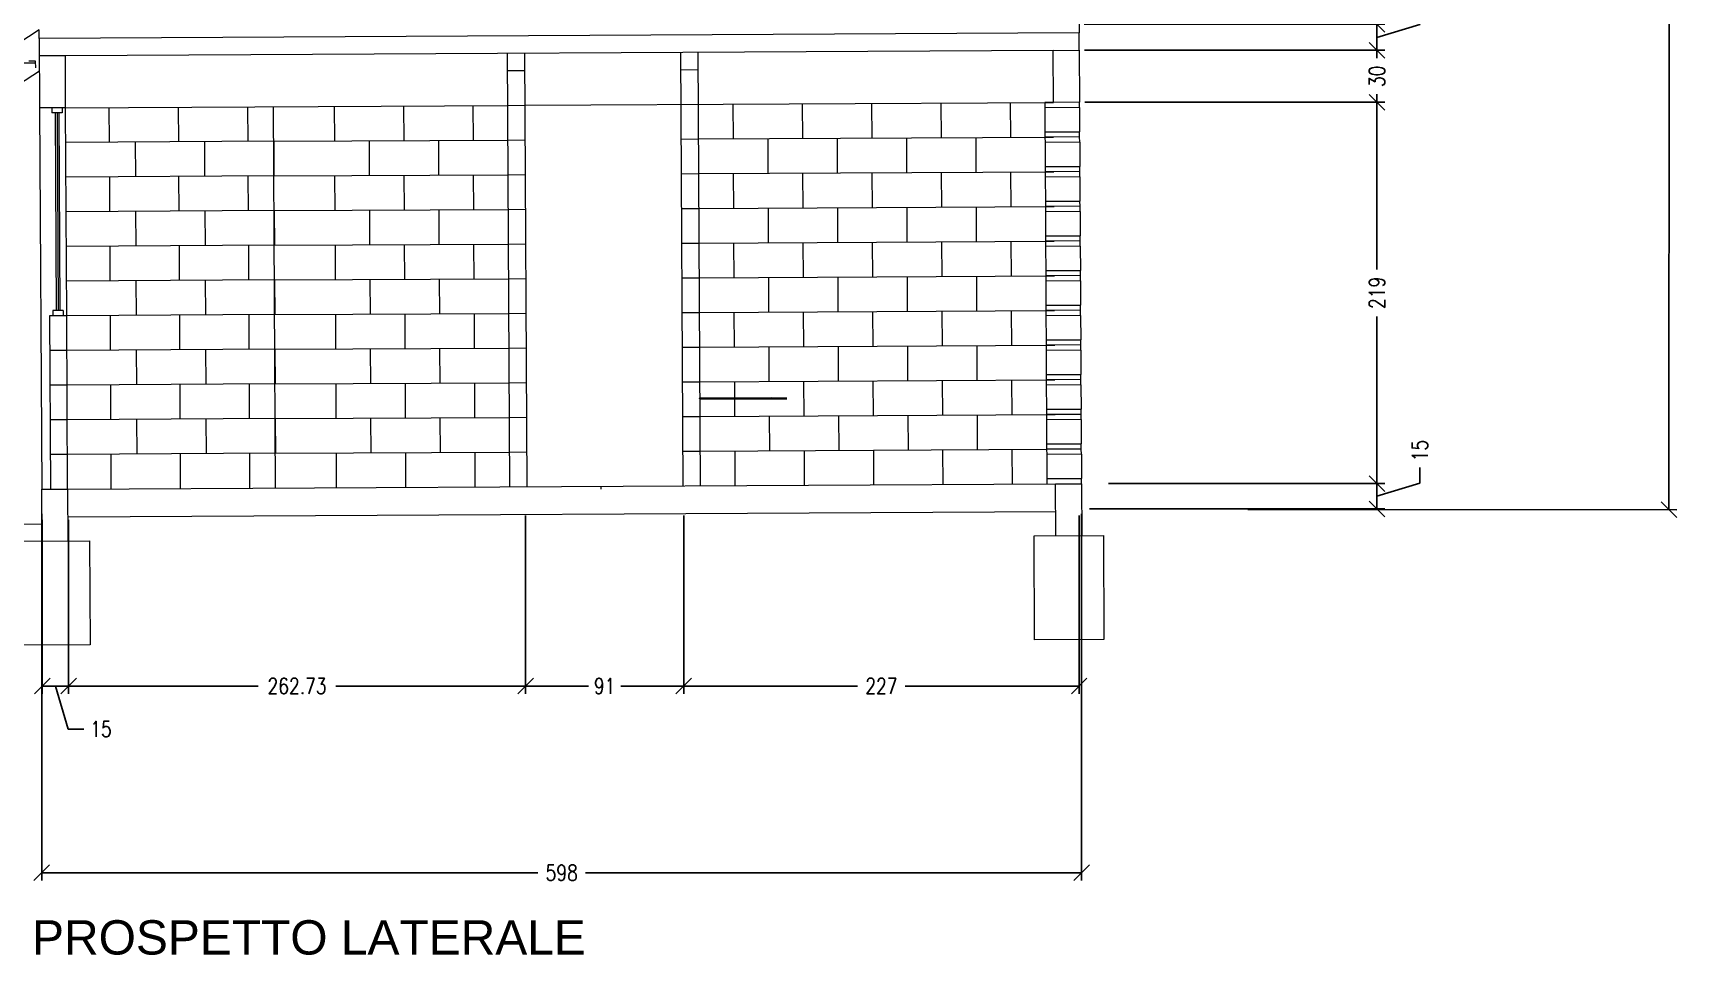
# Model space of a CAD drawing. Header units: inches. Extents: x 1.3 to 73.4, y 23.5 to 53.
# Drawn here: x 12.17 to 31.12, y 23.48 to 34.08 of the extents above; entities that cross this region are included whole.
import ezdxf

# ---------------------------------------------------------------- set-up
doc = ezdxf.new("R2010")
doc.units = ezdxf.units.IN
doc.header["$MEASUREMENT"] = 0
doc.layers.get('DEFPOINTS').update_dxf_attribs({"color": 210})
for name, color, linetype, lineweight in [('A-ANNO-NOTE', 7, 'Continuous', 35), ('A-ELEV-MBE1', 7, 'Continuous', 35), ('A-GLAZ-FULL', 4, 'Continuous', 25), ('A-SECT-MCUT', 7, 'Continuous', 35)]:
    doc.layers.add(name, color=color, linetype=linetype, lineweight=lineweight)
doc.styles.add('E-ROMANS', font='romans.shx', dxfattribs={"width": 0.8})
doc.styles.get("Standard").update_dxf_attribs({"font": 'Arial.ttf'})
doc.dimstyles.new('Copy of E-0050_TICK_18', dxfattribs={"dimscale": 0.001, "dimtxt": 90, "dimasz": 90, "dimexe": 45, "dimexo": 30, "dimgap": 45, "dimtad": 0, "dimlfac": 50, "dimzin": 0, "dimdsep": 46, "dimtxsty": 'E-ROMANS', "dimblk": 'OBLIQUE', "dimblk1": 'OBLIQUE', "dimblk2": 'OBLIQUE', "dimcen": 45, "dimclrd": 256, "dimclre": 256, "dimclrt": 256, "dimadec": 0, "dimazin": 0, "dimtfac": 1, "dimtmove": 1, "dimatfit": 3, "dimldrblk": 'OPEN90', "dimfxl": 1, "dimtfill": 1, "dimtolj": 1, "dimtzin": 0, "dimarcsym": 0})
doc.dimstyles.new('E-0050_TICK_18', dxfattribs={"dimscale": 0.001, "dimtxt": 90, "dimasz": 90, "dimexe": 45, "dimexo": 30, "dimgap": 45, "dimtad": 0, "dimzin": 0, "dimdsep": 46, "dimtxsty": 'E-ROMANS', "dimblk": 'OBLIQUE', "dimcen": 45, "dimclrd": 256, "dimclre": 256, "dimclrt": 256, "dimadec": 0, "dimazin": 0, "dimtfac": 1, "dimtmove": 1, "dimatfit": 3, "dimldrblk": 'OPEN90', "dimfxl": 1, "dimtfill": 1, "dimtolj": 1, "dimtzin": 0, "dimarcsym": 0})
doc.dimstyles.new('E-0200_TICK_12', dxfattribs={"dimscale": 0.001, "dimtxt": 240, "dimasz": 240, "dimexe": 120, "dimexo": 80, "dimgap": 120, "dimtad": 0, "dimzin": 0, "dimdsep": 46, "dimtxsty": 'E-ROMANS', "dimblk": 'OBLIQUE', "dimcen": 120, "dimclrd": 256, "dimclre": 256, "dimclrt": 256, "dimadec": 0, "dimazin": 0, "dimtfac": 1, "dimtmove": 1, "dimatfit": 3, "dimldrblk": 'OPEN90', "dimfxl": 1, "dimtfill": 1, "dimtolj": 1, "dimtzin": 0, "dimlwd": -1, "dimarcsym": 0})

# ---------------------------------------------------------------- blocks, each defined once
blk = doc.blocks.new('_Oblique')
at = {"color": 0, "linetype": 'ByBlock', "lineweight": -2}
blk.add_line((-0.5, -0.5), (0.5, 0.5), dxfattribs=at)
blk = doc.blocks.new('*D67')
at = {"lineweight": -2, "transparency": 16777216}
for p, q in [((12.275, 28.553), (12.275, 24.337)), ((24.232, 28.553), (24.232, 24.337)), ((12.275, 24.427), (17.979, 24.427)), ((24.232, 24.427), (18.529, 24.427))]:
    blk.add_line(p, q, dxfattribs=at)
at = {"layer": 'DEFPOINTS', "color": 0, "transparency": 16777216}
for p in [(12.275, 28.613), (24.232, 28.613), (24.232, 24.427)]:
    blk.add_point(p, dxfattribs=at)
at = {"lineweight": -2, "transparency": 16777216, "xscale": 0.18, "yscale": 0.18, "zscale": 0.18, "rotation": 180}
blk.add_blockref('_Oblique', (12.275, 24.427), dxfattribs=at)
at = {"lineweight": -2, "transparency": 16777216, "xscale": 0.18, "yscale": 0.18, "zscale": 0.18}
blk.add_blockref('_Oblique', (24.232, 24.427), dxfattribs=at)
at = {"lineweight": 0, "transparency": 16777216, "insert": (18.254, 24.427), "char_height": 0.18, "attachment_point": 5, "style": 'E-ROMANS', "bg_fill": 3, "box_fill_scale": 1.25, "bg_fill_color": 256, "bg_fill_true_color": 13158600, "bg_fill_transparency": 0}
blk.add_mtext('\\A1;598', dxfattribs=at)
blk = doc.blocks.new('_Open90')
at = {"color": 0, "linetype": 'ByBlock', "lineweight": -2}
for p, q in [((0, 0), (-1, 0)), ((-0.5, 0.5), (0, 0)), ((0, 0), (-0.5, -0.5))]:
    blk.add_line(p, q, dxfattribs=at)
blk = doc.blocks.new('*D68')
at = {"lineweight": -2, "transparency": 16777216}
for p, q in [((26.153, 45.695), (31.084, 45.693)), ((30.994, 45.693), (30.99, 37.422)), ((30.986, 28.601), (30.99, 36.872)), ((26.145, 28.603), (31.076, 28.601))]:
    blk.add_line(p, q, dxfattribs=at)
at = {"layer": 'DEFPOINTS', "color": 0, "transparency": 16777216}
for p in [(26.093, 45.695), (26.085, 28.603), (30.986, 28.601)]:
    blk.add_point(p, dxfattribs=at)
at = {"lineweight": -2, "transparency": 16777216, "xscale": 0.18, "yscale": 0.18, "zscale": 0.18}
for p, rotation in [((30.994, 45.693), 89.97429048976143), ((30.986, 28.601), 269.9742904897615)]:
    blk.add_blockref('_Oblique', p, dxfattribs=dict(at, rotation=rotation))
at = {"lineweight": 0, "transparency": 16777216, "insert": (30.99, 37.147), "char_height": 0.18, "attachment_point": 5, "rotation": 89.9743, "style": 'E-ROMANS', "bg_fill": 3, "box_fill_scale": 1.25, "bg_fill_color": 256, "bg_fill_true_color": 13158600, "bg_fill_transparency": 0}
blk.add_mtext('\\A1;855', dxfattribs=at)
blk = doc.blocks.new('*D104')
at = {"lineweight": -2, "transparency": 16777216}
for p, q in [((28.123, 34.18), (28.123, 34.36)), ((24.263, 34.181), (27.718, 34.181)), ((27.628, 34.181), (27.628, 33.882)), ((27.628, 34.031), (28.123, 34.18)), ((24.264, 33.882), (27.718, 33.882))]:
    blk.add_line(p, q, dxfattribs=at)
at = {"layer": 'DEFPOINTS', "color": 0, "transparency": 16777216}
for p in [(24.203, 34.181), (24.204, 33.882), (27.628, 33.882)]:
    blk.add_point(p, dxfattribs=at)
at = {"lineweight": -2, "transparency": 16777216, "xscale": 0.18, "yscale": 0.18, "zscale": 0.18}
for p, rotation in [((27.628, 34.181), 90), ((27.628, 33.882), 270)]:
    blk.add_blockref('_Oblique', p, dxfattribs=dict(at, rotation=rotation))
at = {"lineweight": 0, "transparency": 16777216, "insert": (28.123, 34.556), "char_height": 0.18, "attachment_point": 5, "rotation": 90, "style": 'E-ROMANS', "bg_fill": 3, "box_fill_scale": 1.25, "bg_fill_color": 256, "bg_fill_true_color": 13158600, "bg_fill_transparency": 0}
blk.add_mtext('\\A1;15', dxfattribs=at)
blk = doc.blocks.new('*D105')
at = {"lineweight": -2, "transparency": 16777216}
for p, q in [((24.264, 33.882), (27.718, 33.882)), ((27.628, 33.882), (27.628, 33.79)), ((27.628, 33.284), (27.628, 33.376)), ((24.268, 33.284), (27.718, 33.284))]:
    blk.add_line(p, q, dxfattribs=at)
at = {"layer": 'DEFPOINTS', "color": 0, "transparency": 16777216}
for p in [(24.204, 33.882), (24.208, 33.284), (27.628, 33.284)]:
    blk.add_point(p, dxfattribs=at)
at = {"lineweight": -2, "transparency": 16777216, "xscale": 0.18, "yscale": 0.18, "zscale": 0.18}
for p, rotation in [((27.628, 33.882), 90), ((27.628, 33.284), 270)]:
    blk.add_blockref('_Oblique', p, dxfattribs=dict(at, rotation=rotation))
at = {"lineweight": 0, "transparency": 16777216, "insert": (27.628, 33.583), "char_height": 0.18, "attachment_point": 5, "rotation": 90, "style": 'E-ROMANS', "bg_fill": 3, "box_fill_scale": 1.25, "bg_fill_color": 256, "bg_fill_true_color": 13158600, "bg_fill_transparency": 0}
blk.add_mtext('\\A1;30', dxfattribs=at)
blk = doc.blocks.new('*D106')
at = {"lineweight": -2, "transparency": 16777216}
for p, q in [((24.268, 33.284), (27.718, 33.284)), ((27.628, 33.284), (27.628, 31.364)), ((27.628, 28.901), (27.628, 30.821)), ((24.54, 28.901), (27.718, 28.901))]:
    blk.add_line(p, q, dxfattribs=at)
at = {"layer": 'DEFPOINTS', "color": 0, "transparency": 16777216}
for p in [(24.208, 33.284), (24.48, 28.901), (27.628, 28.901)]:
    blk.add_point(p, dxfattribs=at)
at = {"lineweight": -2, "transparency": 16777216, "xscale": 0.18, "yscale": 0.18, "zscale": 0.18}
for p, rotation in [((27.628, 33.284), 90), ((27.628, 28.901), 270)]:
    blk.add_blockref('_Oblique', p, dxfattribs=dict(at, rotation=rotation))
at = {"lineweight": 0, "transparency": 16777216, "insert": (27.628, 31.093), "char_height": 0.18, "attachment_point": 5, "rotation": 90, "style": 'E-ROMANS', "bg_fill": 3, "box_fill_scale": 1.25, "bg_fill_color": 256, "bg_fill_true_color": 13158600, "bg_fill_transparency": 0}
blk.add_mtext('\\A1;219', dxfattribs=at)
blk = doc.blocks.new('*D107')
at = {"lineweight": -2, "transparency": 16777216}
for p, q in [((28.123, 28.904), (28.123, 29.084)), ((24.54, 28.901), (27.718, 28.901)), ((27.628, 28.756), (28.123, 28.904)), ((27.628, 28.901), (27.628, 28.61)), ((24.323, 28.61), (27.718, 28.61))]:
    blk.add_line(p, q, dxfattribs=at)
at = {"layer": 'DEFPOINTS', "color": 0, "transparency": 16777216}
for p in [(24.48, 28.901), (24.263, 28.61), (27.628, 28.61)]:
    blk.add_point(p, dxfattribs=at)
at = {"lineweight": -2, "transparency": 16777216, "xscale": 0.18, "yscale": 0.18, "zscale": 0.18}
for p, rotation in [((27.628, 28.901), 90), ((27.628, 28.61), 270)]:
    blk.add_blockref('_Oblique', p, dxfattribs=dict(at, rotation=rotation))
at = {"lineweight": 0, "transparency": 16777216, "insert": (28.123, 29.28), "char_height": 0.18, "attachment_point": 5, "rotation": 90, "style": 'E-ROMANS', "bg_fill": 3, "box_fill_scale": 1.25, "bg_fill_color": 256, "bg_fill_true_color": 13158600, "bg_fill_transparency": 0}
blk.add_mtext('\\A1;15', dxfattribs=at)
blk = doc.blocks.new('*D63')
at = {"lineweight": -2, "transparency": 16777216}
for p, q in [((12.28, 28.484), (12.28, 26.484)), ((12.583, 28.484), (12.583, 26.484)), ((12.28, 26.574), (12.583, 26.574)), ((12.432, 26.574), (12.58, 26.079)), ((12.58, 26.079), (12.76, 26.079))]:
    blk.add_line(p, q, dxfattribs=at)
at = {"layer": 'DEFPOINTS', "color": 0, "transparency": 16777216}
for p in [(12.28, 28.544), (12.583, 28.544), (12.583, 26.574)]:
    blk.add_point(p, dxfattribs=at)
at = {"lineweight": -2, "transparency": 16777216, "xscale": 0.18, "yscale": 0.18, "zscale": 0.18, "rotation": 180}
blk.add_blockref('_Oblique', (12.28, 26.574), dxfattribs=at)
at = {"lineweight": -2, "transparency": 16777216, "xscale": 0.18, "yscale": 0.18, "zscale": 0.18}
blk.add_blockref('_Oblique', (12.583, 26.574), dxfattribs=at)
at = {"lineweight": 0, "transparency": 16777216, "insert": (12.956, 26.079), "char_height": 0.18, "attachment_point": 5, "style": 'E-ROMANS', "bg_fill": 3, "box_fill_scale": 1.25, "bg_fill_color": 256, "bg_fill_true_color": 13158600, "bg_fill_transparency": 0}
blk.add_mtext('\\A1;15', dxfattribs=at)
blk = doc.blocks.new('*D64')
at = {"lineweight": -2, "transparency": 16777216}
for p, q in [((12.583, 28.484), (12.583, 26.484)), ((17.838, 28.534), (17.838, 26.484)), ((12.583, 26.574), (14.764, 26.574)), ((17.838, 26.574), (15.657, 26.574))]:
    blk.add_line(p, q, dxfattribs=at)
at = {"layer": 'DEFPOINTS', "color": 0, "transparency": 16777216}
for p in [(12.583, 28.544), (17.838, 28.594), (17.838, 26.574)]:
    blk.add_point(p, dxfattribs=at)
at = {"lineweight": -2, "transparency": 16777216, "xscale": 0.18, "yscale": 0.18, "zscale": 0.18, "rotation": 180}
blk.add_blockref('_Oblique', (12.583, 26.574), dxfattribs=at)
at = {"lineweight": -2, "transparency": 16777216, "xscale": 0.18, "yscale": 0.18, "zscale": 0.18}
blk.add_blockref('_Oblique', (17.838, 26.574), dxfattribs=at)
at = {"lineweight": 0, "transparency": 16777216, "insert": (15.21, 26.574), "char_height": 0.18, "attachment_point": 5, "style": 'E-ROMANS', "bg_fill": 3, "box_fill_scale": 1.25, "bg_fill_color": 256, "bg_fill_true_color": 13158600, "bg_fill_transparency": 0}
blk.add_mtext('\\A1;262.73', dxfattribs=at)
blk = doc.blocks.new('*D65')
at = {"lineweight": -2, "transparency": 16777216}
for p, q in [((17.838, 28.534), (17.838, 26.484)), ((19.657, 28.534), (19.657, 26.484)), ((17.838, 26.574), (18.561, 26.574)), ((19.657, 26.574), (18.933, 26.574))]:
    blk.add_line(p, q, dxfattribs=at)
at = {"layer": 'DEFPOINTS', "color": 0, "transparency": 16777216}
for p in [(17.838, 28.594), (19.657, 28.594), (19.657, 26.574)]:
    blk.add_point(p, dxfattribs=at)
at = {"lineweight": -2, "transparency": 16777216, "xscale": 0.18, "yscale": 0.18, "zscale": 0.18, "rotation": 180}
blk.add_blockref('_Oblique', (17.838, 26.574), dxfattribs=at)
at = {"lineweight": -2, "transparency": 16777216, "xscale": 0.18, "yscale": 0.18, "zscale": 0.18}
blk.add_blockref('_Oblique', (19.657, 26.574), dxfattribs=at)
at = {"lineweight": 0, "transparency": 16777216, "insert": (18.747, 26.574), "char_height": 0.18, "attachment_point": 5, "style": 'E-ROMANS', "bg_fill": 3, "box_fill_scale": 1.25, "bg_fill_color": 256, "bg_fill_true_color": 13158600, "bg_fill_transparency": 0}
blk.add_mtext('\\A1;91', dxfattribs=at)
blk = doc.blocks.new('*D66')
at = {"lineweight": -2, "transparency": 16777216}
for p, q in [((19.657, 28.534), (19.657, 26.484)), ((24.204, 28.534), (24.204, 26.484)), ((19.657, 26.574), (21.655, 26.574)), ((24.204, 26.574), (22.205, 26.574))]:
    blk.add_line(p, q, dxfattribs=at)
at = {"layer": 'DEFPOINTS', "color": 0, "transparency": 16777216}
for p in [(19.657, 28.594), (24.204, 28.594), (24.204, 26.574)]:
    blk.add_point(p, dxfattribs=at)
at = {"lineweight": -2, "transparency": 16777216, "xscale": 0.18, "yscale": 0.18, "zscale": 0.18, "rotation": 180}
blk.add_blockref('_Oblique', (19.657, 26.574), dxfattribs=at)
at = {"lineweight": -2, "transparency": 16777216, "xscale": 0.18, "yscale": 0.18, "zscale": 0.18}
blk.add_blockref('_Oblique', (24.204, 26.574), dxfattribs=at)
at = {"lineweight": 0, "transparency": 16777216, "insert": (21.93, 26.574), "char_height": 0.18, "attachment_point": 5, "style": 'E-ROMANS', "bg_fill": 3, "box_fill_scale": 1.25, "bg_fill_color": 256, "bg_fill_true_color": 13158600, "bg_fill_transparency": 0}
blk.add_mtext('\\A1;227', dxfattribs=at)

msp = doc.modelspace()

# ---------------------------------------------------------------- linework, layer by layer
at = {"color": 7, "lineweight": 0}
msp.add_line((18.70573, 28.83666), (18.70573, 28.8707), dxfattribs=at)
at = {"layer": 'A-ELEV-MBE1', "color": 7, "lineweight": 0}
for p, q in [((12.24591, 34.11762), (3.90457, 28.69273)), ((12.24644, 34.01798), (12.24591, 34.11762)), ((24.2028, 34.18089), (24.20332, 34.08125)), ((11.68993, 33.73603), (12.20479, 33.73876)), ((12.24842, 33.6438), (4.64162, 28.69663)), ((12.25066, 33.22085), (12.27386, 28.83666)), ((12.54958, 33.22243), (17.63126, 33.24932)), ((13.04779, 33.22507), (13.04989, 32.82651)), ((13.84491, 33.22929), (13.84702, 32.83073)), ((14.64204, 33.23351), (14.64415, 32.83494)), ((15.63844, 33.23878), (15.64055, 32.84022)), ((16.43557, 33.243), (16.43768, 32.84443)), ((17.23269, 33.24722), (17.2348, 32.84865)), ((17.83054, 33.25038), (23.90862, 33.28254)), ((20.22191, 33.26303), (20.22402, 32.86447)), ((21.01904, 33.26725), (21.02115, 32.86869)), ((21.81617, 33.27147), (21.81827, 32.87291)), ((22.61329, 33.27569), (22.6154, 32.87713)), ((23.41042, 33.27991), (23.41253, 32.88134)), ((23.8093, 33.22223), (23.81077, 32.94324)), ((24.20786, 33.22434), (24.20933, 32.94535)), ((13.34882, 32.82809), (13.35093, 32.42953)), ((14.14594, 32.83231), (14.14805, 32.43374)), ((14.94307, 32.83653), (17.63337, 32.85076)), ((14.94307, 32.83653), (14.94518, 32.43796)), ((16.03912, 32.84233), (16.04122, 32.44376)), ((16.83624, 32.84654), (16.83835, 32.44798)), ((20.62259, 32.86658), (20.6247, 32.46802)), ((21.41971, 32.8708), (21.42182, 32.47224)), ((22.21684, 32.87502), (22.21895, 32.47645)), ((23.01396, 32.87924), (23.01607, 32.48067)), ((23.81141, 32.82367), (23.81288, 32.54468)), ((24.20997, 32.82578), (24.21144, 32.54678)), ((13.052, 32.42794), (13.05411, 32.02938)), ((13.84913, 32.43216), (13.85124, 32.0336)), ((14.64626, 32.43638), (14.64836, 32.03782)), ((14.94518, 32.43796), (17.63548, 32.4522)), ((15.64266, 32.44165), (15.64477, 32.04309)), ((16.43979, 32.44587), (16.4419, 32.04731)), ((17.23691, 32.45009), (17.23902, 32.05153)), ((20.22613, 32.46591), (20.22824, 32.06735)), ((21.02326, 32.47013), (21.02537, 32.07156)), ((21.82038, 32.47435), (21.82249, 32.07578)), ((22.61751, 32.47856), (22.61962, 32.08)), ((23.41464, 32.48278), (23.41674, 32.08422)), ((23.81351, 32.42511), (23.81499, 32.14611)), ((24.21208, 32.42722), (24.21355, 32.14822)), ((13.35304, 32.03096), (13.35514, 31.6324)), ((14.15016, 32.03518), (14.15227, 31.63662)), ((14.94729, 32.0394), (17.63758, 32.05364)), ((14.94729, 32.0394), (14.9494, 31.64084)), ((16.04333, 32.0452), (16.04544, 31.64664)), ((16.84046, 32.04942), (16.84257, 31.65086)), ((20.62681, 32.06946), (20.62891, 31.67089)), ((21.42393, 32.07367), (21.42604, 31.67511)), ((22.22106, 32.07789), (22.22317, 31.67933)), ((23.01818, 32.08211), (23.02029, 31.68355)), ((24.21419, 32.02865), (24.21566, 31.74966)), ((23.81562, 32.02654), (23.8171, 31.74755)), ((14.9494, 31.64084), (17.63969, 31.65507)), ((16.44401, 31.64875), (16.44611, 31.25018)), ((17.24113, 31.65296), (17.24324, 31.2544)), ((20.23035, 31.66878), (20.23246, 31.27022)), ((21.02748, 31.673), (21.02959, 31.27444)), ((21.8246, 31.67722), (21.82671, 31.27866)), ((22.62173, 31.68144), (22.62384, 31.28288)), ((23.41885, 31.68566), (23.42096, 31.28709)), ((13.05622, 31.63082), (13.05833, 31.23226)), ((13.85335, 31.63504), (13.85546, 31.23647)), ((14.65047, 31.63926), (14.65258, 31.24069)), ((15.64688, 31.64453), (15.64899, 31.24597)), ((23.81773, 31.62798), (23.81921, 31.34899)), ((24.2163, 31.63009), (24.21777, 31.3511)), ((20.63102, 31.27233), (20.63313, 30.87377)), ((21.42815, 31.27655), (21.43026, 30.87799)), ((22.22527, 31.28077), (22.22738, 30.8822)), ((23.0224, 31.28498), (23.02451, 30.88642)), ((13.35725, 31.23384), (13.35936, 30.83528)), ((14.15438, 31.23806), (14.15649, 30.83949)), ((14.9515, 31.24227), (17.6418, 31.25651)), ((14.9515, 31.24227), (14.95361, 30.84371)), ((16.04755, 31.24807), (16.04966, 30.84951)), ((16.84468, 31.25229), (16.84679, 30.85373)), ((23.81984, 31.22942), (23.82132, 30.95042)), ((24.2184, 31.23153), (24.21988, 30.95253)), ((13.06044, 30.83369), (13.06255, 30.43513)), ((13.85757, 30.83791), (13.85968, 30.43935)), ((14.65469, 30.84213), (14.6568, 30.44357)), ((14.95361, 30.84371), (17.64391, 30.85795)), ((15.6511, 30.8474), (15.65321, 30.44884)), ((16.44822, 30.85162), (16.45033, 30.45306)), ((17.24535, 30.85584), (17.24746, 30.45728)), ((20.23457, 30.87166), (20.23668, 30.47309)), ((21.0317, 30.87588), (21.0338, 30.47731)), ((21.82882, 30.88009), (21.83093, 30.48153)), ((22.62595, 30.88431), (22.62806, 30.48575)), ((23.42307, 30.88853), (23.42518, 30.48997)), ((23.82195, 30.83086), (23.82343, 30.55186)), ((24.22051, 30.83296), (24.22199, 30.55397)), ((13.36147, 30.43671), (13.36358, 30.03815)), ((14.1586, 30.44093), (14.16071, 30.04237)), ((14.95572, 30.44515), (17.64602, 30.45939)), ((14.95572, 30.44515), (14.95783, 30.04659)), ((16.05177, 30.45095), (16.05388, 30.05239)), ((16.8489, 30.45517), (16.851, 30.0566)), ((20.63524, 30.4752), (20.63735, 30.07664)), ((21.43237, 30.47942), (21.43448, 30.08086)), ((22.22949, 30.48364), (22.2316, 30.08508)), ((23.02662, 30.48786), (23.02873, 30.0893)), ((23.82406, 30.43229), (23.82554, 30.1533)), ((24.22262, 30.4344), (24.2241, 30.15541)), ((13.06466, 30.03657), (13.06677, 29.63801)), ((13.86178, 30.04079), (13.86389, 29.64222)), ((14.65891, 30.045), (14.66102, 29.64644)), ((14.95783, 30.04659), (17.64813, 30.06082)), ((15.65532, 30.05028), (15.65743, 29.65171)), ((16.45244, 30.0545), (16.45455, 29.65593)), ((17.24957, 30.05871), (17.25168, 29.66015)), ((20.23879, 30.07453), (20.2409, 29.67597)), ((21.03591, 30.07875), (21.03802, 29.68019)), ((21.83304, 30.08297), (21.83515, 29.68441)), ((22.63016, 30.08719), (22.63227, 29.68862)), ((23.42729, 30.09141), (23.4294, 29.69284)), ((23.82617, 30.03373), (23.82765, 29.75474)), ((24.22473, 30.03584), (24.22621, 29.75685)), ((13.36569, 29.63959), (13.3678, 29.24102)), ((14.16282, 29.64381), (14.16492, 29.24524)), ((14.95994, 29.64802), (17.65024, 29.66226)), ((14.95994, 29.64802), (14.96205, 29.24946)), ((16.05599, 29.65382), (16.0581, 29.25526)), ((16.85311, 29.65804), (16.85522, 29.25948)), ((20.63946, 29.67808), (20.64157, 29.27952)), ((21.43659, 29.6823), (21.43869, 29.28373)), ((22.23371, 29.68652), (22.23582, 29.28795)), ((23.03084, 29.69073), (23.03295, 29.29217)), ((23.82828, 29.63517), (23.82975, 29.35617)), ((24.22684, 29.63728), (24.22832, 29.35828)), ((13.06888, 29.23944), (13.07099, 28.84088)), ((13.866, 29.24366), (13.86811, 28.8451)), ((14.66313, 29.24788), (14.66524, 28.84932)), ((14.96205, 29.24946), (17.65235, 29.2637)), ((15.65953, 29.25315), (15.66164, 28.85459)), ((16.45666, 29.25737), (16.45877, 28.85881)), ((17.25379, 29.26159), (17.25589, 28.86303)), ((20.24301, 29.27741), (20.24512, 28.87884)), ((21.04013, 29.28163), (21.04224, 28.88306)), ((21.83726, 29.28584), (21.83937, 28.88728)), ((22.63438, 29.29006), (22.63649, 28.8915)), ((23.43151, 29.29428), (23.43362, 28.89572)), ((23.83039, 29.2366), (23.83186, 28.95761)), ((24.22895, 29.23871), (24.23043, 28.95972))]:
    msp.add_line(p, q, dxfattribs=at)
for points in [[(12.56224, 30.83106), (12.54958, 33.22243)], [(14.96416, 28.8509), (14.94096, 33.23509)], [(14.94307, 32.83653), (12.55169, 32.82387)], [(19.82546, 32.86236), (23.91073, 32.88398)], [(14.94518, 32.43796), (12.5538, 32.42531)], [(19.82757, 32.4638), (23.91284, 32.48542)], [(14.94729, 32.0394), (12.55591, 32.02675)], [(19.82968, 32.06524), (23.91495, 32.08686)], [(19.83179, 31.66667), (23.91706, 31.68829)], [(14.9494, 31.64084), (12.55802, 31.62818)], [(19.8339, 31.26811), (23.91917, 31.28973)], [(14.9515, 31.24227), (12.56013, 31.22962)], [(19.83601, 30.86955), (23.92127, 30.89117)], [(14.95361, 30.84371), (12.56224, 30.83106)], [(14.95572, 30.44515), (12.56435, 30.43249)], [(19.83812, 30.47099), (23.92338, 30.4926)], [(14.95783, 30.04659), (12.56646, 30.03393)], [(19.84023, 30.07242), (23.92549, 30.09404)], [(14.95994, 29.64802), (12.56856, 29.63537)], [(19.84233, 29.67386), (23.9276, 29.69548)], [(14.96205, 29.24946), (12.57067, 29.23681)], [(19.84444, 29.2753), (23.83007, 29.29639)]]:
    msp.add_lwpolyline(points, dxfattribs=at)
at = {"layer": 'A-GLAZ-FULL', "color": 7, "lineweight": 0}
for p, q in [((12.39016, 33.22159), (12.39047, 33.16181)), ((12.50973, 33.22222), (12.51004, 33.16244)), ((12.51004, 33.16244), (12.39047, 33.16181)), ((12.43033, 33.16202), (12.44235, 30.89021)), ((12.45026, 33.16212), (12.46228, 30.89031)), ((12.47019, 33.16223), (12.48221, 30.89042)), ((12.52206, 30.89063), (12.4025, 30.89)), ((12.52206, 30.89063), (12.52238, 30.83085)), ((12.4025, 30.89), (12.40281, 30.83021))]:
    msp.add_line(p, q, dxfattribs=at)
at = {"layer": 'A-SECT-MCUT', "color": 7, "lineweight": 0}
for p, q in [((24.20332, 34.08125), (12.24644, 34.01798)), ((12.24644, 34.01798), (12.25066, 33.22085)), ((24.20438, 33.88197), (24.20332, 34.08125)), ((12.54642, 33.82028), (12.2475, 33.8187)), ((23.90546, 33.88039), (12.54642, 33.82028)), ((12.54958, 33.22243), (12.54642, 33.82028)), ((17.62809, 33.84717), (17.65446, 28.86513)), ((17.82737, 33.84822), (17.85374, 28.86619)), ((19.62091, 33.85771), (19.64727, 28.87568)), ((19.82019, 33.85877), (19.84655, 28.87673)), ((23.90546, 33.88039), (24.20438, 33.88197)), ((23.90862, 33.28254), (23.90546, 33.88039)), ((24.20438, 33.88197), (24.20754, 33.28413)), ((17.62915, 33.64789), (17.82843, 33.64894)), ((19.62196, 33.65843), (19.82124, 33.65949)), ((12.54958, 33.22243), (12.25066, 33.22085)), ((17.63126, 33.24932), (17.83054, 33.25038)), ((19.62407, 33.25987), (19.82335, 33.26092)), ((23.90862, 33.28254), (23.80898, 33.28202)), ((23.80898, 33.28202), (23.8093, 33.22223)), ((24.20786, 33.22434), (23.8093, 33.22223)), ((24.20754, 33.28413), (23.90862, 33.28254)), ((24.20786, 33.22434), (24.20754, 33.28413)), ((17.63337, 32.85076), (17.83265, 32.85182)), ((19.62618, 32.86131), (19.82546, 32.86236)), ((23.81077, 32.94324), (24.20933, 32.94535)), ((23.81077, 32.94324), (23.81109, 32.88345)), ((24.20965, 32.88556), (23.81109, 32.88345)), ((23.81109, 32.88345), (23.81141, 32.82367)), ((24.20997, 32.82578), (23.81141, 32.82367)), ((24.20965, 32.88556), (24.20933, 32.94535)), ((24.20997, 32.82578), (24.20965, 32.88556)), ((17.63548, 32.4522), (17.83476, 32.45325)), ((19.62829, 32.46274), (19.82757, 32.4638)), ((23.81288, 32.54468), (24.21144, 32.54678)), ((23.81288, 32.54468), (23.8132, 32.48489)), ((24.21176, 32.487), (23.8132, 32.48489)), ((23.8132, 32.48489), (23.81351, 32.42511)), ((24.21208, 32.42722), (23.81351, 32.42511)), ((24.21176, 32.487), (24.21144, 32.54678)), ((24.21208, 32.42722), (24.21176, 32.487)), ((17.63758, 32.05364), (17.83687, 32.05469)), ((19.6304, 32.06418), (19.82968, 32.06524)), ((23.81499, 32.14611), (24.21355, 32.14822)), ((23.81499, 32.14611), (23.81531, 32.08633)), ((24.21387, 32.08844), (23.81531, 32.08633)), ((23.81531, 32.08633), (23.81562, 32.02654)), ((24.21419, 32.02865), (23.81562, 32.02654)), ((24.21387, 32.08844), (24.21355, 32.14822)), ((24.21419, 32.02865), (24.21387, 32.08844)), ((17.63969, 31.65507), (17.83898, 31.65613)), ((19.63251, 31.66562), (19.83179, 31.66667)), ((23.8171, 31.74755), (24.21566, 31.74966)), ((23.8171, 31.74755), (23.81742, 31.68777)), ((24.21598, 31.68987), (23.81742, 31.68777)), ((23.81742, 31.68777), (23.81773, 31.62798)), ((24.21598, 31.68987), (24.21566, 31.74966)), ((24.2163, 31.63009), (24.21598, 31.68987)), ((24.2163, 31.63009), (23.81773, 31.62798)), ((23.81921, 31.34899), (24.21777, 31.3511)), ((23.81921, 31.34899), (23.81953, 31.2892)), ((24.21809, 31.29131), (23.81953, 31.2892)), ((23.81953, 31.2892), (23.81984, 31.22942)), ((24.21809, 31.29131), (24.21777, 31.3511)), ((24.2184, 31.23153), (24.21809, 31.29131)), ((17.6418, 31.25651), (17.84108, 31.25757)), ((19.63462, 31.26706), (19.8339, 31.26811)), ((24.2184, 31.23153), (23.81984, 31.22942)), ((23.82132, 30.95042), (24.21988, 30.95253)), ((23.82132, 30.95042), (23.82163, 30.89064)), ((24.2202, 30.89275), (23.82163, 30.89064)), ((23.82163, 30.89064), (23.82195, 30.83086)), ((24.2202, 30.89275), (24.21988, 30.95253)), ((24.22051, 30.83296), (24.2202, 30.89275)), ((17.64391, 30.85795), (17.84319, 30.859)), ((19.63673, 30.86849), (19.83601, 30.86955)), ((24.22051, 30.83296), (23.82195, 30.83086)), ((23.82343, 30.55186), (24.22199, 30.55397)), ((23.82343, 30.55186), (23.82374, 30.49208)), ((24.22231, 30.49419), (24.22199, 30.55397)), ((12.56435, 30.43249), (12.36506, 30.43144)), ((17.64602, 30.45939), (17.8453, 30.46044)), ((19.63883, 30.46993), (19.83812, 30.47099)), ((24.22231, 30.49419), (23.82374, 30.49208)), ((23.82374, 30.49208), (23.82406, 30.43229)), ((24.22262, 30.4344), (23.82406, 30.43229)), ((24.22262, 30.4344), (24.22231, 30.49419)), ((23.82554, 30.1533), (24.2241, 30.15541)), ((23.82554, 30.1533), (23.82585, 30.09351)), ((24.22442, 30.09562), (24.2241, 30.15541)), ((12.56646, 30.03393), (12.36717, 30.03288)), ((17.64813, 30.06082), (17.84741, 30.06188)), ((19.64094, 30.07137), (19.84023, 30.07242)), ((24.22442, 30.09562), (23.82585, 30.09351)), ((23.82585, 30.09351), (23.82617, 30.03373)), ((24.22473, 30.03584), (23.82617, 30.03373)), ((24.22473, 30.03584), (24.22442, 30.09562)), ((23.82765, 29.75474), (24.22621, 29.75685)), ((23.82765, 29.75474), (23.82796, 29.69495)), ((24.22652, 29.69706), (24.22621, 29.75685)), ((12.56856, 29.63537), (12.36928, 29.63431)), ((17.65024, 29.66226), (17.84952, 29.66331)), ((19.64305, 29.67281), (19.84233, 29.67386)), ((24.22652, 29.69706), (23.82796, 29.69495)), ((23.82796, 29.69495), (23.82828, 29.63517)), ((24.22684, 29.63728), (23.82828, 29.63517)), ((24.22684, 29.63728), (24.22652, 29.69706)), ((12.57067, 29.23681), (12.37139, 29.23575)), ((17.65235, 29.2637), (17.85163, 29.26475)), ((19.64516, 29.27424), (19.84444, 29.2753)), ((23.82975, 29.35617), (24.22832, 29.35828)), ((23.82975, 29.35617), (23.83007, 29.29639)), ((24.22863, 29.2985), (23.83007, 29.29639)), ((23.83007, 29.29639), (23.83039, 29.2366)), ((24.22895, 29.23871), (23.83039, 29.2366)), ((24.22863, 29.2985), (24.22832, 29.35828)), ((24.22895, 29.23871), (24.22863, 29.2985)), ((12.27386, 28.83666), (12.57278, 28.83824)), ((12.27702, 28.23882), (12.27386, 28.83666)), ((12.57278, 28.83824), (23.93182, 28.89835)), ((12.57278, 28.83824), (12.57595, 28.2404)), ((23.83186, 28.95761), (24.23043, 28.95972)), ((23.83186, 28.95761), (23.83218, 28.89783)), ((23.93182, 28.89835), (24.23074, 28.89994)), ((23.93498, 28.30051), (23.93182, 28.89835)), ((24.23074, 28.89994), (24.23043, 28.95972)), ((24.23074, 28.89994), (24.23391, 28.30209)), ((12.58094, 28.5198), (23.93998, 28.57991))]:
    msp.add_line(p, q, dxfattribs=at)
for points in [[(12.2051, 33.67897), (12.20468, 33.75868), (12.12497, 33.75826)], [(12.57278, 28.83824), (12.56224, 30.83106), (12.36296, 30.83), (12.3735, 28.83719)], [(1.33883, 28.38022), (12.27597, 28.4381)]]:
    msp.add_lwpolyline(points, dxfattribs=at)
for points in [[(12.02792, 28.2375), (12.82505, 28.24172), (12.83138, 27.04603), (12.03425, 27.04181)], [(23.68588, 28.29919), (24.48301, 28.30341), (24.48934, 27.10772), (23.69221, 27.1035)]]:
    msp.add_lwpolyline(points, close=True, dxfattribs=at)

# ---------------------------------------------------------------- texts
at = {"insert": (12.16383, 23.8812), "char_height": 0.3943707, "attachment_point": 1}
msp.add_mtext_dynamic_manual_height_columns('PROSPETTO LATERALE', width=7.5539404, gutter_width=1, heights=[0], dxfattribs=at)

# ---------------------------------------------------------------- dimensions: what is measured, and where the dimension line sits
at = {"color": 7, "lineweight": 0}
dim = msp.add_aligned_dim(p1=(26.09274, 45.69512), p2=(26.08507, 28.60296), distance=4.9009, dimstyle='Copy of E-0050_TICK_18', override={"dimscale": 0.002, "dimdec": 0}, dxfattribs=at)
dim.commit()
dim.dimension.update_dxf_attribs({"geometry": '*D68', "text_midpoint": (30.98981, 37.14684)})

# ---------------------------------------------------------------- leaders
at = {"layer": 'A-ANNO-NOTE', "color": 7, "lineweight": 0}
msp.add_leader([(19.84124, 29.88001), (20.42778, 29.88051), (20.66918, 29.88186)], dimstyle='E-0200_TICK_12', override={"dimasz": 0.2, "dimgap": 0.8, "dimtad": 0, "dimldrblk": 'Open90'}, dxfattribs=at)

# ---------------------------------------------------------------- next in the draw order: dimensions: what is measured, and where the dimension line sits
at = {"color": 7, "lineweight": 0}
dim = msp.add_linear_dim(base=(27.62798, 33.88197), p1=(24.2028, 34.18089), p2=(24.20438, 33.88197), angle=90, dimstyle='Copy of E-0050_TICK_18', override={"dimscale": 0.002, "dimdec": 0}, dxfattribs=at)
dim.commit()
dim.dimension.update_dxf_attribs({"geometry": '*D104', "text_midpoint": (28.12298, 34.44993)})
dim = msp.add_linear_dim(base=(24.23226, 24.42748), p1=(12.27505, 28.61251), p2=(24.23226, 28.61251), dimstyle='Copy of E-0050_TICK_18', override={"dimscale": 0.002, "dimdec": 0}, dxfattribs=at)
dim.commit()
dim.dimension.update_dxf_attribs({"geometry": '*D67', "text_midpoint": (18.25366, 24.42748)})

# ---------------------------------------------------------------- next in the draw order: dimensions: what is measured, and where the dimension line sits
dim = msp.add_linear_dim(base=(27.62798, 33.28413), p1=(24.20438, 33.88197), p2=(24.20754, 33.28413), angle=90, dimstyle='Copy of E-0050_TICK_18', override={"dimscale": 0.002, "dimdec": 0}, dxfattribs=at)
dim.commit()
dim.dimension.update_dxf_attribs({"geometry": '*D105', "text_midpoint": (27.62798, 33.58305)})
at = {"lineweight": 0}
dim = msp.add_linear_dim(base=(12.58317, 26.57409), p1=(12.28003, 28.54379), p2=(12.58317, 28.54379), text='15', dimstyle='E-0050_TICK_18', override={"dimscale": 0.002}, dxfattribs=at)
dim.commit()
dim.dimension.update_dxf_attribs({"geometry": '*D63', "text_midpoint": (12.8501, 26.07909)})

# ---------------------------------------------------------------- next in the draw order: dimensions: what is measured, and where the dimension line sits
at = {"color": 7, "lineweight": 0}
dim = msp.add_linear_dim(base=(27.62798, 28.90125), p1=(24.20754, 33.28413), p2=(24.47984, 28.90125), angle=90, dimstyle='Copy of E-0050_TICK_18', override={"dimscale": 0.002, "dimdec": 0}, dxfattribs=at)
dim.commit()
dim.dimension.update_dxf_attribs({"geometry": '*D106', "text_midpoint": (27.62798, 31.09269)})
at = {"lineweight": 0}
dim = msp.add_linear_dim(base=(17.83774, 26.57409), p1=(12.58317, 28.54379), p2=(17.83774, 28.5943), dimstyle='Copy of E-0050_TICK_18', override={"dimscale": 0.002}, dxfattribs=at)
dim.commit()
dim.dimension.update_dxf_attribs({"geometry": '*D64', "text_midpoint": (15.21045, 26.57409)})

# ---------------------------------------------------------------- next in the draw order: dimensions: what is measured, and where the dimension line sits
at = {"color": 7, "lineweight": 0}
dim = msp.add_linear_dim(base=(27.62798, 28.61014), p1=(24.47984, 28.90125), p2=(24.2627, 28.61014), angle=90, dimstyle='Copy of E-0050_TICK_18', override={"dimscale": 0.002, "dimdec": 0}, dxfattribs=at)
dim.commit()
dim.dimension.update_dxf_attribs({"geometry": '*D107', "text_midpoint": (28.12298, 29.1742)})
at = {"lineweight": 0}
dim = msp.add_linear_dim(base=(19.65662, 26.57409), p1=(17.83774, 28.5943), p2=(19.65662, 28.5943), dimstyle='Copy of E-0050_TICK_18', override={"dimscale": 0.002, "dimdec": 0}, dxfattribs=at)
dim.commit()
dim.dimension.update_dxf_attribs({"geometry": '*D65', "text_midpoint": (18.74718, 26.57409)})

# ---------------------------------------------------------------- next in the draw order: dimensions: what is measured, and where the dimension line sits
dim = msp.add_linear_dim(base=(24.20384, 26.57409), p1=(19.65662, 28.5943), p2=(24.20384, 28.5943), dimstyle='Copy of E-0050_TICK_18', override={"dimscale": 0.002, "dimdec": 0}, dxfattribs=at)
dim.commit()
dim.dimension.update_dxf_attribs({"geometry": '*D66', "text_midpoint": (21.93023, 26.57409)})

doc.saveas('drawing.dxf')
